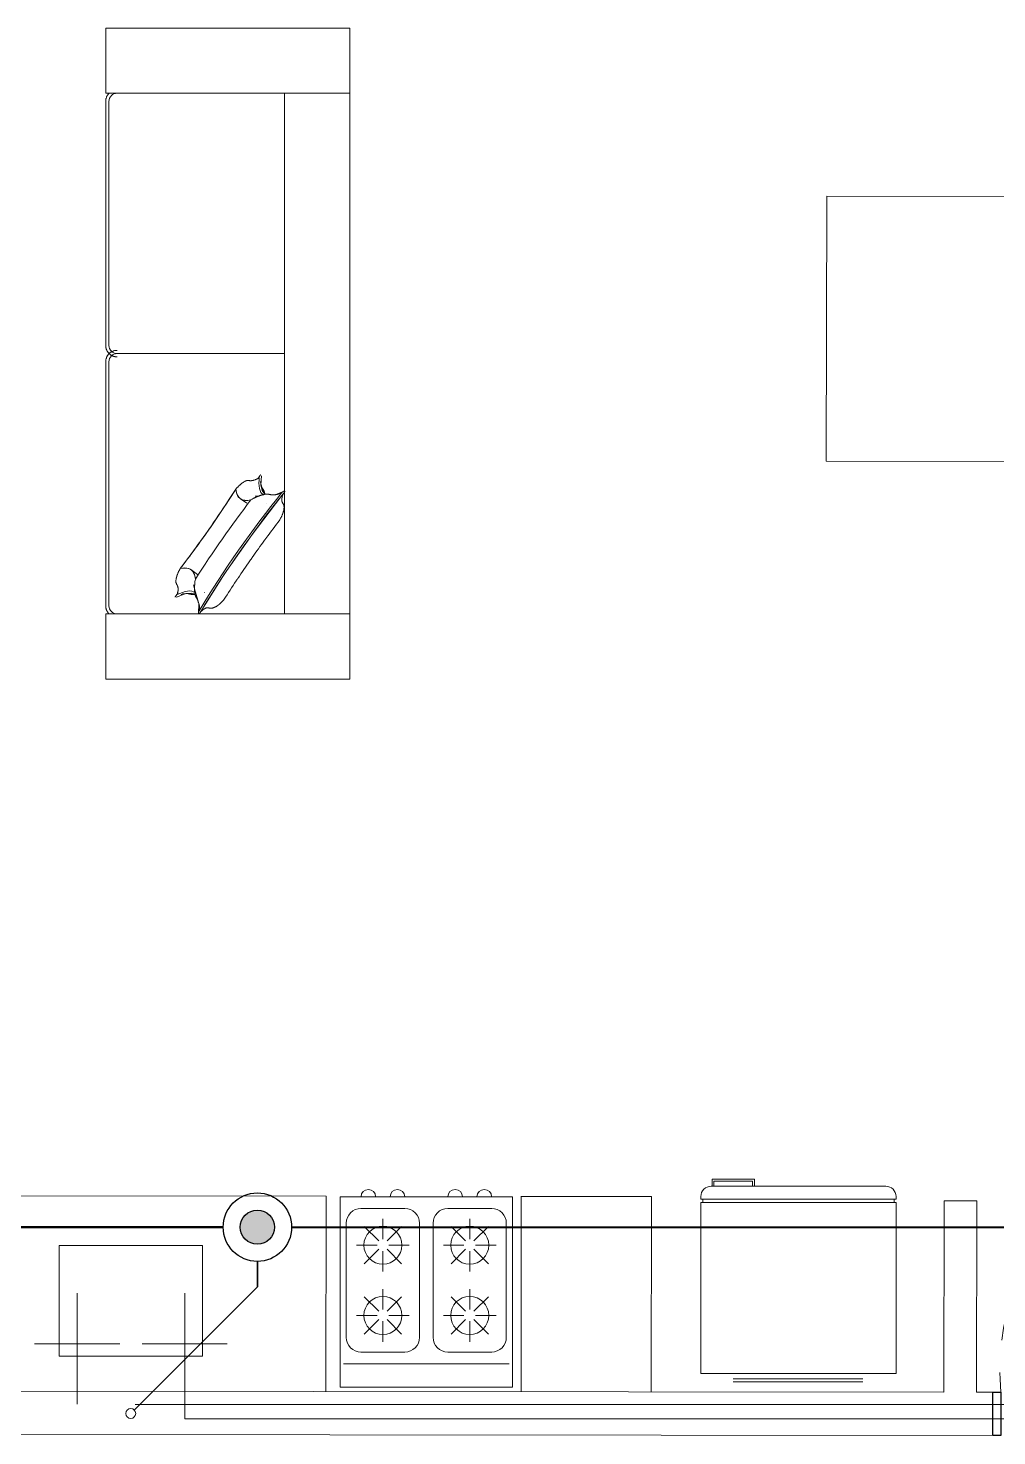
# Model space of a CAD drawing. Header units: millimetres. Extents: x 539 to 842, y -453 to -96.
# Drawn here: x 813.414 to 816.393, y -290.144 to -285.819 of the extents above; entities that cross this region are included whole.
import ezdxf

# ---------------------------------------------------------------- set-up
doc = ezdxf.new("R2010")
doc.units = ezdxf.units.MM
doc.header["$LTSCALE"] = 0.1
for name, pattern in [('ACAD_ISO02W100', [15, 12, -3]), ('CONTINUA', [0]), ('Trazo', [0.00635, 0.003175, -0.003175])]:
    doc.linetypes.add(name, pattern=pattern)
doc.layers.get('0').update_dxf_attribs({"lineweight": 5})
for name, color, linetype, lineweight in [('00-Agua Caliente', 1, 'Continuous', 20), ('00-Agua Fria', 5, 'ACAD_ISO02W100', 20), ('A-DOOR', 7, 'Continuous', 5), ('MUEBLES', 250, 'Continuous', 5)]:
    doc.layers.add(name, color=color, linetype=linetype, lineweight=lineweight)
doc.layers.add('00-Primario', color=7, linetype='Continuous', true_color=0xff2400)
doc.layers.add('A-DOOR-HDLN', color=5, linetype='Trazo', lineweight=5, true_color=0x0000ff)

# ---------------------------------------------------------------- blocks, each defined once
blk = doc.blocks.new('Family7 - Puerta OBLAK - Acceso-2885777-1-TORRE-ARQ-PB')
at = {"layer": 'A-DOOR', "color": 8, "lineweight": 25}
for p, q in [((-0.425, -0.0668), (-0.425, 0.0668)), ((-0.425, 0.0668), (-0.4, 0.0668)), ((-0.4, 0.0668), (-0.4, -0.0668)), ((0.4, -0.0668), (0.4, 0.0668)), ((0.4, 0.0668), (0.425, 0.0668)), ((0.425, 0.0668), (0.425, -0.0668)), ((-0.4, -0.0668), (-0.425, -0.0668)), ((-0.4, -0.0667), (-0.3693, -0.0667)), ((-0.4, -0.8667), (-0.4, -0.0667)), ((-0.3693, -0.0667), (-0.3693, -0.8667)), ((0.425, -0.0668), (0.4, -0.0668)), ((-0.3693, -0.8667), (-0.4, -0.8667))]:
    blk.add_line(p, q, dxfattribs=at)
at = {"layer": 'A-DOOR-HDLN', "color": 8}
blk.add_arc((-0.3269, -0.1376), 0.7303, 266.6701, 5.5698, dxfattribs=at)
blk = doc.blocks.new('Cocina 51cm')
at = {"layer": 'MUEBLES', "color": 8}
for p, q in [((-0.255, -0.036), (0, -0.036)), ((0, -0.036), (0.255, -0.036)), ((-0.1908, -0.1273), (-0.1462, -0.1718)), ((-0.1335, -0.1035), (-0.1335, -0.1666)), ((-0.0762, -0.1273), (-0.1207, -0.1718)), ((0.0762, -0.1273), (0.1207, -0.1718)), ((0.1335, -0.1035), (0.1335, -0.1666)), ((0.1908, -0.1273), (0.1462, -0.1718)), ((-0.2145, -0.1846), (-0.1515, -0.1846)), ((-0.1462, -0.1973), (-0.1908, -0.2419)), ((-0.1335, -0.2026), (-0.1335, -0.2656)), ((-0.1207, -0.1973), (-0.0762, -0.2419)), ((-0.1154, -0.1846), (-0.0524, -0.1846)), ((0.0524, -0.1846), (0.1154, -0.1846)), ((0.1207, -0.1973), (0.0762, -0.2419)), ((0.1335, -0.2026), (0.1335, -0.2656)), ((0.1462, -0.1973), (0.1908, -0.2419)), ((0.1515, -0.1846), (0.2145, -0.1846)), ((-0.1908, -0.3433), (-0.1462, -0.3879)), ((-0.1335, -0.3196), (-0.1335, -0.3826)), ((-0.0762, -0.3433), (-0.1207, -0.3879)), ((0.0762, -0.3433), (0.1207, -0.3879)), ((0.1335, -0.3196), (0.1335, -0.3826)), ((0.1908, -0.3433), (0.1462, -0.3879)), ((-0.2145, -0.4006), (-0.1515, -0.4006)), ((-0.1462, -0.4134), (-0.1908, -0.4579)), ((-0.1335, -0.4187), (-0.1335, -0.4817)), ((-0.1207, -0.4134), (-0.0762, -0.4579)), ((-0.1154, -0.4006), (-0.0524, -0.4006)), ((0.0524, -0.4006), (0.1154, -0.4006)), ((0.1207, -0.4134), (0.0762, -0.4579)), ((0.1335, -0.4187), (0.1335, -0.4817)), ((0.1462, -0.4134), (0.1908, -0.4579)), ((0.1515, -0.4006), (0.2145, -0.4006))]:
    blk.add_line(p, q, dxfattribs=at)
blk.add_lwpolyline([(-0.265, 0.036), (0.265, 0.036), (0.265, -0.5492), (-0.265, -0.5492)], close=True, dxfattribs=at)
for points in [[(-0.201, -0.5132), (-0.0659, -0.5132, 0.414214), (-0.0209, -0.4682), (-0.0209, -0.117, 0.414214), (-0.0659, -0.072), (-0.201, -0.072, 0.414214), (-0.246, -0.117), (-0.246, -0.4682, 0.414214)], [(0.0659, -0.5132), (0.201, -0.5132, 0.414214), (0.246, -0.4682), (0.246, -0.117, 0.414214), (0.201, -0.072), (0.0659, -0.072, 0.414214), (0.0209, -0.117), (0.0209, -0.4682, 0.414214)]]:
    blk.add_lwpolyline(points, format="xyb", close=True, dxfattribs=at)
for centre in [(-0.1335, -0.1846), (0.1335, -0.1846), (-0.1335, -0.4006), (0.1335, -0.4006)]:
    blk.add_circle(centre, 0.0585, dxfattribs=at)
for centre in [(-0.1782, -0.5492), (-0.0887, -0.5492), (0.0887, -0.5492), (0.1782, -0.5492)]:
    blk.add_arc(centre, 0.0225, 180, 0, dxfattribs=at)
blk = doc.blocks.new('A$C2F886EFE')
at = {"layer": 'MUEBLES', "color": 8}
for p, q in [((0.0997, 0.6227), (0.4982, 0.6227)), ((0.0997, 0.6134), (0.4982, 0.6134)), ((0, 0.0718), (0, 0.5968)), ((0, 0.5968), (0.6, 0.5968)), ((0.6, 0.0718), (0.6, 0.5968)), ((0, 0.0718), (0.6, 0.0718)), ((0, 0.0618), (0.6, 0.0618)), ((0, 0.0533), (0, 0.0618)), ((0.0059, 0.0618), (0.0059, 0.0718)), ((0.5941, 0.0618), (0.5941, 0.0718)), ((0.6, 0.0533), (0.6, 0.0618)), ((0.0315, 0.0218), (0.5685, 0.0218)), ((0.0343, 0.0218), (0.0343, 0)), ((0.0401, 0.0218), (0.0401, 0.0059)), ((0.0401, 0.0059), (0.1586, 0.0059)), ((0.1586, 0.0218), (0.1586, 0.0059)), ((0.1645, 0.0218), (0.1645, 0)), ((0.1645, 0), (0.0343, 0))]:
    blk.add_line(p, q, dxfattribs=at)
for centre, start, end in [((0.0315, 0.0533), 180, 270), ((0.5685, 0.0533), 270, 0)]:
    blk.add_arc(centre, 0.0315, start, end, dxfattribs=at)
blk = doc.blocks.new('Vibro_Leather_Designer_Sofa_16294 - Vibro_Leather_Designer_Sofa_16294-2750828-2-TORRE-ARQ- PB _-2_14_')
at = {"layer": 'MUEBLES'}
for p, q in [((-1, -0.725), (-1, 0)), ((-1, 0), (1, 0)), ((-0.8, 0), (-0.8, -0.725)), ((-0.8, 0), (-0.8, -0.2)), ((0.8, -0.2), (0.8, 0)), ((0.8, -0.725), (0.8, 0)), ((1, 0), (1, -0.725)), ((-0.775, -0.2), (-0.8, -0.2)), ((0.4234, -0.2), (-0.775, -0.2)), ((0, -0.2), (0, -0.715)), ((0, -0.715), (0, -0.2)), ((0.4233, -0.2036), (0.4328, -0.2272)), ((0.775, -0.2), (0.4247, -0.2)), ((0.8, -0.2), (0.775, -0.2)), ((0.4609, -0.2556), (0.461, -0.2555)), ((0.376, -0.2764), (0.3843, -0.2817)), ((0.4282, -0.2651), (0.3966, -0.2744)), ((0.4376, -0.2889), (0.4375, -0.2891)), ((0.446, -0.3359), (0.46, -0.3159)), ((0.6785, -0.4675), (0.6638, -0.4884)), ((0.7342, -0.447), (0.7342, -0.4468)), ((0.7716, -0.4633), (0.7959, -0.4645)), ((0.7108, -0.4803), (0.7107, -0.4804)), ((0.7364, -0.4807), (0.7385, -0.5138)), ((0.735, -0.5269), (0.7436, -0.5339)), ((-1, -0.75), (-1, -0.725)), ((-0.8, -0.725), (-0.8, -0.75)), ((0.8, -0.75), (0.8, -0.725)), ((1, -0.725), (1, -0.75)), ((-1, -0.75), (-0.8, -0.75)), ((-0.775, -0.74), (-0.025, -0.74)), ((-0.775, -0.74), (-0.025, -0.74)), ((-0.775, -0.75), (-0.025, -0.75)), ((0.025, -0.74), (0.775, -0.74)), ((0.025, -0.74), (0.775, -0.74)), ((0.025, -0.75), (0.775, -0.75)), ((0.8, -0.75), (1, -0.75))]:
    blk.add_line(p, q, dxfattribs=at)
at = {"layer": 'MUEBLES', "flags": 128}
for points in [[(0.7958, -0.4595), (0.6772, -0.3844), (0.5556, -0.2998), (0.4401, -0.2117), (0.4281, -0.202)], [(0.432, -0.2587), (0.4307, -0.2618), (0.4202, -0.2691), (0.403, -0.2727), (0.3758, -0.2714)], [(0.4376, -0.2889), (0.4367, -0.2769), (0.4364, -0.2761)], [(0.7108, -0.4803), (0.7225, -0.477), (0.7751, -0.4615)], [(0.7484, -0.5323), (0.737, -0.504), (0.7359, -0.4857), (0.7405, -0.4754)], [(-0.025, -0.75), (-0.0236, -0.75), (-0.0222, -0.7499), (-0.0208, -0.7497), (-0.0194, -0.7496), (-0.018, -0.7493), (-0.0167, -0.749), (-0.0153, -0.7486), (-0.014, -0.7482), (-0.0127, -0.7478), (-0.0114, -0.7472), (-0.0101, -0.7467), (-0.0088, -0.746), (-0.0076, -0.7454), (-0.0064, -0.7447), (-0.0052, -0.7439), (-0.0041, -0.7431), (-0.003, -0.7422), (-0.0019, -0.7413), (-0.0009, -0.7404), (0.0001, -0.7394), (0.0011, -0.7384), (0.002, -0.7373), (0.0028, -0.7362), (0.0037, -0.7351), (0.0045, -0.7339), (0.0052, -0.7327), (0.0059, -0.7315), (0.0065, -0.7302), (0.0071, -0.729), (0.0076, -0.7277), (0.0081, -0.7264), (0.0085, -0.725), (0.0089, -0.7237), (0.0092, -0.7223), (0.0095, -0.7209), (0.0097, -0.7196), (0.0099, -0.7182), (0.01, -0.7168), (0.01, -0.7154), (0.01, -0.715)], [(-0.01, -0.715), (-0.01, -0.7164), (-0.0099, -0.7178), (-0.0097, -0.7192), (-0.0096, -0.7206), (-0.0093, -0.722), (-0.009, -0.7233), (-0.0086, -0.7247), (-0.0082, -0.726), (-0.0078, -0.7273), (-0.0072, -0.7286), (-0.0067, -0.7299), (-0.006, -0.7312), (-0.0054, -0.7324), (-0.0047, -0.7336), (-0.0039, -0.7348), (-0.0031, -0.7359), (-0.0022, -0.737), (-0.0013, -0.7381), (-0.0004, -0.7391), (0.0006, -0.7401), (0.0016, -0.7411), (0.0027, -0.742), (0.0038, -0.7428), (0.0049, -0.7437), (0.0061, -0.7445), (0.0073, -0.7452), (0.0085, -0.7459), (0.0098, -0.7465), (0.011, -0.7471), (0.0123, -0.7476), (0.0136, -0.7481), (0.015, -0.7485), (0.0163, -0.7489), (0.0177, -0.7492), (0.0191, -0.7495), (0.0204, -0.7497), (0.0218, -0.7499), (0.0232, -0.75), (0.0246, -0.75), (0.025, -0.75)], [(-0.7994, -0.7401), (-0.7984, -0.7411), (-0.7973, -0.742), (-0.7962, -0.7428), (-0.7951, -0.7437), (-0.7939, -0.7445), (-0.7927, -0.7452), (-0.7915, -0.7459), (-0.7902, -0.7465), (-0.789, -0.7471), (-0.7877, -0.7476), (-0.7864, -0.7481), (-0.785, -0.7485), (-0.7837, -0.7489), (-0.7823, -0.7492), (-0.7809, -0.7495), (-0.7796, -0.7497), (-0.7782, -0.7499), (-0.7768, -0.75), (-0.7754, -0.75), (-0.775, -0.75)], [(0.775, -0.75), (0.7764, -0.75), (0.7778, -0.7499), (0.7792, -0.7497), (0.7806, -0.7496), (0.782, -0.7493), (0.7833, -0.749), (0.7847, -0.7486), (0.786, -0.7482), (0.7873, -0.7478), (0.7886, -0.7472), (0.7899, -0.7467), (0.7912, -0.746), (0.7924, -0.7454), (0.7936, -0.7447), (0.7948, -0.7439), (0.7959, -0.7431), (0.797, -0.7422), (0.7981, -0.7413), (0.7991, -0.7404)]]:
    blk.add_lwpolyline(points, dxfattribs=at)
at = {"layer": 'MUEBLES'}
for centre, start, end in [((-0.775, -0.715), 180, 270), ((-0.775, -0.715), 180, 270), ((-0.025, -0.715), 270, 360), ((-0.025, -0.715), 270, 360), ((0.025, -0.715), 180, 270), ((0.025, -0.715), 180, 270), ((0.775, -0.715), 270, 0), ((0.775, -0.715), 270, 0)]:
    blk.add_arc(centre, 0.025, start, end, dxfattribs=at)
for centre, major_axis, start_param, end_param in [((0.676, -0.2393), (-0.5365, 0.3757), 1.225735, 1.915857), ((0.7085, -0.1928), (-0.5775, 0.4044), 1.358079, 1.455316), ((0.6792, -0.2347), (-0.5365, 0.3757), 1.258755, 1.881351), ((0.7085, -0.1928), (-0.5775, 0.4044), 1.45533, 1.469499), ((-0.1021, 0.1104), (-0.5365, 0.3757), 2.796532, 3.143157), ((0.7085, -0.1928), (-0.5775, 0.4044), 1.469507, 1.562106), ((0.7085, -0.1928), (-0.5775, 0.4044), 1.562123, 1.579473), ((-0.1315, 0.0685), (-0.5775, 0.4044), 2.928875, 3.35431), ((-0.1315, 0.0685), (-0.5775, 0.4044), 2.928875, 3.24288), ((0.6466, -0.2812), (-0.5775, 0.4044), 1.358079, 1.783514), ((-0.1315, 0.0685), (-0.5775, 0.4044), 3.247951, 3.35431), ((0.6466, -0.2812), (-0.5775, 0.4044), 1.358079, 1.783514), ((0.7085, -0.1928), (-0.5775, 0.4044), 1.579486, 1.672084), ((0.7085, -0.1928), (-0.5775, 0.4044), 1.672097, 1.686267), ((0.4632, -0.5431), (-0.5775, 0.4044), 4.6111, 4.925107), ((0.4632, -0.5431), (-0.5775, 0.4044), 4.499671, 4.925107), ((0.7085, -0.1928), (-0.5775, 0.4044), 1.686278, 1.783514), ((0.4632, -0.5431), (-0.5775, 0.4044), 4.499671, 4.61075), ((1.2413, -0.8928), (-0.5775, 0.4044), 6.070468, 6.495903), ((1.2413, -0.8928), (-0.5775, 0.4044), 6.070468, 6.176827), ((1.2707, -0.8509), (-0.5365, 0.3757), 6.281621, 6.628246), ((1.2413, -0.8928), (-0.5775, 0.4044), 6.181896, 6.495903)]:
    blk.add_ellipse(centre, major_axis=major_axis, ratio=0.190809, start_param=start_param, end_param=end_param, dxfattribs=at)
for points, knots in [([(0.427, -0.2085), (0.4268, -0.2083), (0.4263, -0.2078), (0.4258, -0.2071), (0.4253, -0.2066), (0.425, -0.2062), (0.4248, -0.2058), (0.4245, -0.2055), (0.4244, -0.2053), (0.4242, -0.2051), (0.424, -0.2048), (0.4239, -0.2045), (0.4237, -0.2042), (0.4235, -0.204), (0.4234, -0.2038), (0.4233, -0.2036), (0.4233, -0.2035), (0.4232, -0.2034), (0.4231, -0.2032), (0.423, -0.203), (0.4229, -0.2027), (0.4228, -0.2024), (0.4226, -0.202), (0.4225, -0.2016), (0.4225, -0.2014), (0.4225, -0.2011), (0.4225, -0.2008), (0.4226, -0.2005), (0.4227, -0.2002), (0.4229, -0.2), (0.4232, -0.1998), (0.4234, -0.1997), (0.4237, -0.1997), (0.4239, -0.1997), (0.4242, -0.1997), (0.4245, -0.1998), (0.4249, -0.1999), (0.4251, -0.2001), (0.4253, -0.2002), (0.4254, -0.2002), (0.4255, -0.2003), (0.4256, -0.2003), (0.4258, -0.2004), (0.426, -0.2005), (0.4262, -0.2006), (0.4265, -0.2008), (0.4267, -0.201), (0.427, -0.2012), (0.4271, -0.2013), (0.4272, -0.2013)], [0, 0, 0, 0, 0.0555556, 0.1111111, 0.1388889, 0.1666667, 0.1944444, 0.2083333, 0.2222222, 0.2361111, 0.25, 0.2777778, 0.2916667, 0.3055556, 0.3194444, 0.3263889, 0.3333333, 0.3402778, 0.3472222, 0.3611111, 0.375, 0.3888889, 0.4166667, 0.4305556, 0.4444444, 0.4583333, 0.4722222, 0.4861111, 0.5, 0.5138889, 0.5277778, 0.5416667, 0.5555556, 0.5694444, 0.5833333, 0.6111111, 0.625, 0.6388889, 0.6527778, 0.6597222, 0.6666667, 0.6736111, 0.6805556, 0.6944444, 0.7083333, 0.7222222, 0.75, 0.7638889, 0.7777778, 0.7777778, 0.7777778, 0.7777778]), ([(0.4493, -0.3035), (0.4481, -0.3014), (0.4462, -0.2981), (0.4441, -0.294), (0.4429, -0.2916), (0.4421, -0.2898), (0.4412, -0.288), (0.4402, -0.2857), (0.4392, -0.2834), (0.4383, -0.281), (0.4376, -0.2792), (0.437, -0.2776), (0.4366, -0.2764), (0.4363, -0.2758), (0.4361, -0.2753), (0.436, -0.2748), (0.4358, -0.2741), (0.4354, -0.2729), (0.4349, -0.2713), (0.4343, -0.2694), (0.4336, -0.2668), (0.433, -0.2642), (0.4324, -0.2618), (0.4322, -0.2606), (0.4321, -0.2599), (0.4319, -0.2592), (0.4318, -0.2584), (0.4316, -0.2569), (0.4315, -0.2551), (0.4316, -0.253), (0.4318, -0.2507), (0.4323, -0.2485), (0.4328, -0.2461), (0.4333, -0.2441), (0.4335, -0.2428), (0.4337, -0.242), (0.4337, -0.2414), (0.4338, -0.2409), (0.4339, -0.2401), (0.4341, -0.2388), (0.4342, -0.237), (0.4343, -0.2348), (0.4342, -0.2318), (0.4338, -0.2288), (0.4332, -0.2258), (0.4326, -0.2234), (0.4319, -0.2211), (0.431, -0.2181), (0.4292, -0.2133), (0.4278, -0.21), (0.427, -0.2085)], [0, 0, 0, 0, 0.083333, 0.125, 0.145833, 0.166667, 0.1875, 0.208333, 0.25, 0.270833, 0.291667, 0.3125, 0.322917, 0.328125, 0.333333, 0.338542, 0.34375, 0.354167, 0.375, 0.395833, 0.416667, 0.458333, 0.479167, 0.489583, 0.494792, 0.5, 0.510417, 0.520833, 0.541667, 0.5625, 0.583333, 0.604167, 0.625, 0.645833, 0.65625, 0.661458, 0.666667, 0.671875, 0.677083, 0.6875, 0.708333, 0.729167, 0.75, 0.791667, 0.8125, 0.833333, 0.854167, 0.875, 0.916667, 1, 1, 1, 1]), ([(0.4281, -0.202), (0.4282, -0.2021), (0.4284, -0.2023), (0.4289, -0.2027), (0.4295, -0.2032), (0.43, -0.2037), (0.4302, -0.204)], [0.8406351, 0.8406351, 0.8406351, 0.8406351, 0.8611111, 0.8888889, 0.9444444, 1, 1, 1, 1]), ([(0.4306, -0.2042), (0.4312, -0.2045), (0.4327, -0.2052), (0.4349, -0.206), (0.4369, -0.2067), (0.4384, -0.2071), (0.4397, -0.2074), (0.4406, -0.2076), (0.4412, -0.2077), (0.4416, -0.2078), (0.442, -0.2079), (0.4425, -0.208), (0.4434, -0.2081), (0.4445, -0.2084), (0.4459, -0.2086), (0.4477, -0.2089), (0.4497, -0.209), (0.4516, -0.2088), (0.4527, -0.2086), (0.4536, -0.2084), (0.4545, -0.2081), (0.4556, -0.2077), (0.4571, -0.207), (0.4589, -0.206), (0.4605, -0.205), (0.462, -0.2041), (0.4635, -0.2033), (0.4646, -0.2028), (0.4654, -0.2025), (0.4658, -0.2024), (0.4661, -0.2023), (0.4664, -0.2022), (0.4668, -0.2022), (0.4676, -0.202), (0.4687, -0.2019), (0.4701, -0.2018), (0.4721, -0.2018), (0.4743, -0.2019), (0.4766, -0.2021), (0.4784, -0.2023), (0.48, -0.2025), (0.482, -0.2029), (0.4839, -0.2033), (0.4857, -0.2039), (0.4871, -0.2043), (0.4882, -0.2046), (0.4891, -0.2049), (0.4898, -0.2052), (0.4906, -0.2054), (0.4915, -0.2057), (0.4932, -0.2063), (0.4955, -0.2072), (0.4981, -0.2084), (0.5008, -0.2096), (0.5035, -0.2109), (0.507, -0.2127), (0.5096, -0.2141), (0.5112, -0.2151)], [0.0060984, 0.0060984, 0.0060984, 0.0060984, 0.0357143, 0.0714286, 0.0892857, 0.1071429, 0.125, 0.1339286, 0.1383929, 0.1428571, 0.1473214, 0.1517857, 0.1607143, 0.1785714, 0.1964286, 0.2142857, 0.25, 0.2678571, 0.2767857, 0.2857143, 0.2946429, 0.3035714, 0.3214286, 0.3392857, 0.3571429, 0.375, 0.3928571, 0.4107143, 0.4196429, 0.4241071, 0.4285714, 0.4330357, 0.4375, 0.4464286, 0.4642857, 0.4821429, 0.5, 0.5357143, 0.5535714, 0.5714286, 0.5892857, 0.6071429, 0.6428571, 0.6607143, 0.6785714, 0.6964286, 0.7053571, 0.7142857, 0.7232143, 0.7321429, 0.75, 0.7857143, 0.8214286, 0.8571429, 0.8928571, 0.9285714, 1, 1, 1, 1]), ([(0.3723, -0.2731), (0.3723, -0.2731), (0.3723, -0.2733), (0.3724, -0.2735), (0.3726, -0.2738), (0.3729, -0.2741), (0.3731, -0.2743), (0.3733, -0.2744), (0.3734, -0.2745), (0.3735, -0.2746), (0.3736, -0.2747), (0.3737, -0.2748), (0.3738, -0.2749), (0.374, -0.2751), (0.3743, -0.2753), (0.3746, -0.2755), (0.3748, -0.2757), (0.375, -0.2758), (0.3752, -0.276), (0.3755, -0.2762), (0.3759, -0.2764), (0.3763, -0.2766), (0.3769, -0.277), (0.3776, -0.2773), (0.3782, -0.2776), (0.3785, -0.2778)], [-0.4444444, -0.4444444, -0.4444444, -0.4444444, -0.4305556, -0.4166667, -0.3888889, -0.375, -0.3611111, -0.3472222, -0.3402778, -0.3333333, -0.3263889, -0.3194444, -0.3055556, -0.2916667, -0.2777778, -0.25, -0.2361111, -0.2222222, -0.2083333, -0.1944444, -0.1666667, -0.1388889, -0.1111111, -0.0555556, 0, 0, 0, 0]), ([(0.3785, -0.2778), (0.3807, -0.2793), (0.3832, -0.2818), (0.3853, -0.2851), (0.3863, -0.287), (0.3869, -0.2886), (0.3876, -0.2902), (0.3884, -0.2924), (0.3891, -0.2947), (0.3897, -0.2971), (0.3901, -0.299), (0.3903, -0.3007), (0.3905, -0.3019), (0.3905, -0.3026), (0.3906, -0.3031), (0.3906, -0.3036), (0.3907, -0.3043), (0.3907, -0.3055), (0.3905, -0.3074), (0.3904, -0.3095), (0.3902, -0.3115), (0.3901, -0.3134), (0.3902, -0.3151), (0.3903, -0.3165), (0.3905, -0.3175), (0.3907, -0.3182), (0.3909, -0.3187), (0.3911, -0.3192), (0.3914, -0.3201), (0.3923, -0.3218), (0.3934, -0.3238), (0.3947, -0.3258), (0.3957, -0.3273), (0.3966, -0.3285), (0.3971, -0.3294), (0.3974, -0.3299), (0.3977, -0.3302), (0.3979, -0.3306), (0.3982, -0.331), (0.3988, -0.3319), (0.3996, -0.333), (0.4007, -0.3343), (0.4022, -0.336), (0.4037, -0.3377), (0.4053, -0.3394), (0.4065, -0.3406), (0.4077, -0.3419), (0.4093, -0.3435), (0.4122, -0.3462), (0.4149, -0.3486), (0.4167, -0.3501)], [-1, -1, -1, -1, -0.916667, -0.875, -0.854167, -0.833333, -0.8125, -0.791667, -0.75, -0.729167, -0.708333, -0.6875, -0.677083, -0.671875, -0.666667, -0.661458, -0.65625, -0.645833, -0.625, -0.604167, -0.583333, -0.5625, -0.541667, -0.520833, -0.510417, -0.5, -0.494792, -0.489583, -0.479167, -0.458333, -0.416667, -0.395833, -0.375, -0.354167, -0.34375, -0.338542, -0.333333, -0.328125, -0.322917, -0.3125, -0.291667, -0.270833, -0.25, -0.208333, -0.1875, -0.166667, -0.145833, -0.125, -0.083333, 0, 0, 0, 0]), ([(0.3956, -0.2734), (0.3955, -0.2735), (0.3952, -0.2735), (0.3946, -0.2736), (0.3937, -0.2737), (0.393, -0.2737), (0.3926, -0.2738)], [-0.14285714, -0.14285714, -0.14285714, -0.14285714, -0.13839286, -0.13392857, -0.125, -0.11269248, -0.11269248, -0.11269248, -0.11269248]), ([(0.4322, -0.2608), (0.4318, -0.2609), (0.4307, -0.2612), (0.429, -0.2615), (0.4273, -0.2619), (0.4258, -0.2622), (0.4248, -0.2624), (0.4242, -0.2626), (0.4238, -0.2627), (0.4234, -0.2628), (0.4229, -0.263), (0.4219, -0.2634), (0.4205, -0.264), (0.4188, -0.265), (0.4171, -0.2662), (0.4154, -0.2674), (0.4136, -0.2687), (0.412, -0.2697), (0.4108, -0.2704), (0.4098, -0.2709), (0.4089, -0.2713), (0.4077, -0.2717), (0.4055, -0.2724), (0.4032, -0.2729), (0.4008, -0.2731), (0.3996, -0.2731), (0.3989, -0.2732), (0.3988, -0.2732)], [-0.5129294, -0.5129294, -0.5129294, -0.5129294, -0.5, -0.4821429, -0.4642857, -0.4464286, -0.4375, -0.4330357, -0.4285714, -0.4241071, -0.4196429, -0.4107143, -0.3928571, -0.375, -0.3571429, -0.3392857, -0.3214286, -0.3035714, -0.2946429, -0.2857143, -0.2767857, -0.2678571, -0.25, -0.2142857, -0.1964286, -0.1785714, -0.1756867, -0.1756867, -0.1756867, -0.1756867]), ([(0.755, -0.3858), (0.7566, -0.3871), (0.7588, -0.389), (0.7617, -0.3917), (0.7637, -0.3937), (0.7658, -0.3958), (0.7679, -0.398), (0.7695, -0.3998), (0.7706, -0.4012), (0.7712, -0.4019), (0.7717, -0.4025), (0.7721, -0.4031), (0.7727, -0.4039), (0.7735, -0.4049), (0.7744, -0.406), (0.7756, -0.4076), (0.7767, -0.4093), (0.7777, -0.411), (0.7783, -0.4123), (0.7789, -0.4137), (0.7797, -0.4156), (0.7804, -0.4175), (0.7812, -0.4195), (0.7817, -0.4209), (0.782, -0.4221), (0.7823, -0.423), (0.7824, -0.4235), (0.7825, -0.4239), (0.7826, -0.4242), (0.7826, -0.4247), (0.7827, -0.4256), (0.7827, -0.4269), (0.7825, -0.4286), (0.7822, -0.4304), (0.7818, -0.4322), (0.7814, -0.4341), (0.7812, -0.4356), (0.7811, -0.4368), (0.7811, -0.4377), (0.7811, -0.4385), (0.7813, -0.4396), (0.7817, -0.4414), (0.7824, -0.4432), (0.7834, -0.445), (0.7842, -0.4462), (0.7849, -0.4473), (0.7853, -0.448), (0.7856, -0.4484), (0.7857, -0.4488), (0.7859, -0.4491), (0.7862, -0.4495), (0.7866, -0.4502), (0.7872, -0.4513), (0.7881, -0.4525), (0.7893, -0.454), (0.7908, -0.4558), (0.7921, -0.4571), (0.7928, -0.4577)], [-1, -1, -1, -1, -0.9285714, -0.8928571, -0.8571429, -0.8214286, -0.7857143, -0.75, -0.7321429, -0.7232143, -0.7142857, -0.7053571, -0.6964286, -0.6785714, -0.6607143, -0.6428571, -0.6071429, -0.5892857, -0.5714286, -0.5535714, -0.5357143, -0.5, -0.4821429, -0.4642857, -0.4464286, -0.4375, -0.4330357, -0.4285714, -0.4241071, -0.4196429, -0.4107143, -0.3928571, -0.375, -0.3571429, -0.3392857, -0.3214286, -0.3035714, -0.2946429, -0.2857143, -0.2767857, -0.2678571, -0.25, -0.2142857, -0.1964286, -0.1785714, -0.1607143, -0.1517857, -0.1473214, -0.1428571, -0.1383929, -0.1339286, -0.125, -0.1071429, -0.0892857, -0.0714286, -0.0357143, -0.0061272, -0.0061272, -0.0061272, -0.0061272]), ([(0.79, -0.4627), (0.7875, -0.4617), (0.7836, -0.4611), (0.7789, -0.4616), (0.7762, -0.4621), (0.7741, -0.4626), (0.772, -0.4631), (0.7692, -0.4638), (0.7663, -0.4646), (0.7634, -0.4654), (0.7612, -0.4661), (0.7594, -0.4667), (0.7581, -0.4671), (0.7573, -0.4674), (0.7568, -0.4676), (0.7562, -0.4678), (0.7555, -0.4682), (0.7542, -0.4688), (0.7523, -0.4697), (0.7502, -0.4709), (0.7481, -0.4721), (0.7462, -0.4731), (0.7443, -0.474), (0.7427, -0.4747), (0.7415, -0.4752), (0.7407, -0.4754), (0.74, -0.4756), (0.7394, -0.4757), (0.7382, -0.4759), (0.7359, -0.4763), (0.7331, -0.4766), (0.7304, -0.4767), (0.7283, -0.4767), (0.7266, -0.4768), (0.7254, -0.4769), (0.7247, -0.4769), (0.7242, -0.4769), (0.7237, -0.477), (0.723, -0.477), (0.7218, -0.4771), (0.7202, -0.4771), (0.7182, -0.4771), (0.7156, -0.4769), (0.713, -0.4767), (0.7104, -0.4765), (0.7085, -0.4763), (0.7065, -0.4762), (0.704, -0.4759), (0.6995, -0.4754), (0.6957, -0.4748), (0.6931, -0.4743)], [-1, -1, -1, -1, -0.916667, -0.875, -0.854167, -0.833333, -0.8125, -0.791667, -0.75, -0.729167, -0.708333, -0.6875, -0.677083, -0.671875, -0.666667, -0.661458, -0.65625, -0.645833, -0.625, -0.604167, -0.583333, -0.5625, -0.541667, -0.520833, -0.510417, -0.5, -0.494792, -0.489583, -0.479167, -0.458333, -0.416667, -0.395833, -0.375, -0.354167, -0.34375, -0.338542, -0.333333, -0.328125, -0.322917, -0.3125, -0.291667, -0.270833, -0.25, -0.208333, -0.1875, -0.166667, -0.145833, -0.125, -0.083333, 0, 0, 0, 0]), ([(0.7967, -0.4601), (0.7968, -0.4601), (0.7969, -0.4602), (0.7972, -0.4604), (0.7975, -0.4606), (0.7977, -0.4608), (0.7979, -0.461), (0.7981, -0.4611), (0.7982, -0.4612), (0.7983, -0.4613), (0.7983, -0.4614), (0.7985, -0.4615), (0.7986, -0.4616), (0.7989, -0.4618), (0.7991, -0.4621), (0.7993, -0.4624), (0.7995, -0.4626), (0.7995, -0.4628), (0.7994, -0.463), (0.7993, -0.4632), (0.7992, -0.4634), (0.7991, -0.4637), (0.7989, -0.4639), (0.7987, -0.4642), (0.7985, -0.4644), (0.7983, -0.4645), (0.7981, -0.4646), (0.7977, -0.4647), (0.7973, -0.4647), (0.7969, -0.4646), (0.7966, -0.4646), (0.7963, -0.4645), (0.7962, -0.4645), (0.796, -0.4645), (0.7959, -0.4645), (0.7957, -0.4645), (0.7955, -0.4644), (0.7952, -0.4644), (0.7949, -0.4643), (0.7945, -0.4642), (0.7942, -0.4641), (0.7939, -0.4641), (0.7937, -0.464), (0.7933, -0.4639), (0.7929, -0.4638), (0.7924, -0.4636), (0.7917, -0.4634), (0.7909, -0.4631), (0.7903, -0.4628), (0.79, -0.4627)], [-0.7777778, -0.7777778, -0.7777778, -0.7777778, -0.7638889, -0.75, -0.7222222, -0.7083333, -0.6944444, -0.6805556, -0.6736111, -0.6666667, -0.6597222, -0.6527778, -0.6388889, -0.625, -0.6111111, -0.5833333, -0.5694444, -0.5555556, -0.5416667, -0.5277778, -0.5138889, -0.5, -0.4861111, -0.4722222, -0.4583333, -0.4444444, -0.4305556, -0.4166667, -0.3888889, -0.375, -0.3611111, -0.3472222, -0.3402778, -0.3333333, -0.3263889, -0.3194444, -0.3055556, -0.2916667, -0.2777778, -0.25, -0.2361111, -0.2222222, -0.2083333, -0.1944444, -0.1666667, -0.1388889, -0.1111111, -0.0555556, 0, 0, 0, 0]), ([(0.795, -0.459), (0.7952, -0.4591), (0.7954, -0.4592), (0.7957, -0.4594), (0.7958, -0.4595)], [-0.88888889, -0.88888889, -0.88888889, -0.88888889, -0.86111111, -0.84063506, -0.84063506, -0.84063506, -0.84063506]), ([(0.7398, -0.4769), (0.7398, -0.4771), (0.7399, -0.4778), (0.7401, -0.4792), (0.7402, -0.4809), (0.7403, -0.4823), (0.7403, -0.4833), (0.7402, -0.4838), (0.7402, -0.4842), (0.7402, -0.4846), (0.7401, -0.4852), (0.74, -0.4862), (0.7397, -0.4876), (0.7393, -0.4895), (0.7388, -0.4915), (0.7383, -0.4936), (0.7378, -0.4958), (0.7375, -0.4976), (0.7374, -0.4991), (0.7373, -0.5002), (0.7373, -0.5012), (0.7373, -0.5025), (0.7375, -0.5048), (0.7379, -0.5072), (0.7384, -0.5094), (0.7387, -0.5106), (0.7388, -0.5112), (0.7389, -0.5113)], [-0.5035297, -0.5035297, -0.5035297, -0.5035297, -0.5, -0.4821429, -0.4642857, -0.4464286, -0.4375, -0.4330357, -0.4285714, -0.4241071, -0.4196429, -0.4107143, -0.3928571, -0.375, -0.3571429, -0.3392857, -0.3214286, -0.3035714, -0.2946429, -0.2857143, -0.2767857, -0.2678571, -0.25, -0.2142857, -0.1964286, -0.1785714, -0.1750443, -0.1750443, -0.1750443, -0.1750443]), ([(0.7397, -0.5144), (0.7398, -0.5146), (0.7399, -0.5149), (0.7401, -0.5155), (0.7404, -0.5164), (0.7406, -0.5172), (0.7408, -0.5176)], [-0.14285714, -0.14285714, -0.14285714, -0.14285714, -0.13839286, -0.13392857, -0.125, -0.11084487, -0.11084487, -0.11084487, -0.11084487]), ([(0.7415, -0.5319), (0.7404, -0.531), (0.7377, -0.5296), (0.7333, -0.5285), (0.7305, -0.528), (0.7285, -0.5277), (0.7264, -0.5275), (0.7238, -0.5274), (0.7212, -0.5275), (0.7188, -0.5278), (0.717, -0.5281), (0.7156, -0.5286), (0.7146, -0.5289), (0.7141, -0.5291), (0.7136, -0.5293), (0.7132, -0.5294), (0.7126, -0.5297), (0.7116, -0.5302), (0.7101, -0.531), (0.7083, -0.532), (0.7065, -0.5328), (0.7048, -0.5335), (0.703, -0.534), (0.7014, -0.5342), (0.7002, -0.5343), (0.6994, -0.5343), (0.6988, -0.5343), (0.6982, -0.5343), (0.6972, -0.5342), (0.6952, -0.534), (0.6929, -0.5336), (0.6908, -0.5331), (0.6891, -0.5328), (0.6877, -0.5324), (0.6867, -0.5322), (0.6861, -0.532), (0.6857, -0.5319), (0.6852, -0.5318), (0.6847, -0.5316), (0.6836, -0.5313), (0.6822, -0.5309), (0.6806, -0.5304), (0.6785, -0.5296), (0.6765, -0.5288), (0.6745, -0.5279), (0.6729, -0.5272), (0.6713, -0.5265), (0.6691, -0.5255), (0.6654, -0.5236), (0.6624, -0.5219), (0.6605, -0.5208)], [-1, -1, -1, -1, -0.916667, -0.875, -0.854167, -0.833333, -0.8125, -0.791667, -0.75, -0.729167, -0.708333, -0.6875, -0.677083, -0.671875, -0.666667, -0.661458, -0.65625, -0.645833, -0.625, -0.604167, -0.583333, -0.5625, -0.541667, -0.520833, -0.510417, -0.5, -0.494792, -0.489583, -0.479167, -0.458333, -0.416667, -0.395833, -0.375, -0.354167, -0.34375, -0.338542, -0.333333, -0.328125, -0.322917, -0.3125, -0.291667, -0.270833, -0.25, -0.208333, -0.1875, -0.166667, -0.145833, -0.125, -0.083333, 0, 0, 0, 0]), ([(0.7481, -0.5362), (0.748, -0.5362), (0.7478, -0.5362), (0.7475, -0.5362), (0.7472, -0.5361), (0.7469, -0.536), (0.7467, -0.5358), (0.7465, -0.5357), (0.7463, -0.5357), (0.7462, -0.5356), (0.7461, -0.5356), (0.746, -0.5355), (0.7458, -0.5354), (0.7456, -0.5353), (0.7453, -0.5351), (0.745, -0.5349), (0.7447, -0.5347), (0.7445, -0.5346), (0.7443, -0.5344), (0.7441, -0.5342), (0.7437, -0.534), (0.7434, -0.5337), (0.7429, -0.5332), (0.7422, -0.5327), (0.7417, -0.5322), (0.7415, -0.5319)], [-0.4444444, -0.4444444, -0.4444444, -0.4444444, -0.4305556, -0.4166667, -0.3888889, -0.375, -0.3611111, -0.3472222, -0.3402778, -0.3333333, -0.3263889, -0.3194444, -0.3055556, -0.2916667, -0.2777778, -0.25, -0.2361111, -0.2222222, -0.2083333, -0.1944444, -0.1666667, -0.1388889, -0.1111111, -0.0555556, 0, 0, 0, 0]), ([(0.7473, -0.5306), (0.7474, -0.5306), (0.7475, -0.5308), (0.7477, -0.5311), (0.7479, -0.5314), (0.7481, -0.5317), (0.7482, -0.5319), (0.7483, -0.5321), (0.7484, -0.5323), (0.7484, -0.5324), (0.7485, -0.5324)], [-0.7777778, -0.7777778, -0.7777778, -0.7777778, -0.7638889, -0.75, -0.7222222, -0.7083333, -0.6944444, -0.6805556, -0.6736111, -0.6666667, -0.6666667, -0.6666667, -0.6666667])]:
    blk.add_open_spline(points, degree=3, knots=knots, dxfattribs=at)
blk = doc.blocks.new('T1-2 A 4P-2020')
at = {"color": 8, "lineweight": 5}
for p, q in [((4111.3368, 1312.3432), (4111.3351, 1311.5294)), ((4111.3368, 1312.3432), (4112.7709, 1312.3404)), ((4111.3351, 1311.5294), (4112.7692, 1311.5265)), ((4109.7974, 1309.2711), (4108.6074, 1309.272)), ((4109.7968, 1308.6711), (4109.7974, 1309.2711)), ((4110.3974, 1309.2705), (4110.3968, 1308.6705)), ((4110.7979, 1309.2698), (4110.3974, 1309.2702)), ((4110.7967, 1308.6698), (4110.7979, 1309.2698)), ((4111.6979, 1309.257), (4111.6967, 1308.6689)), ((4111.7979, 1309.2568), (4111.6979, 1309.257)), ((4111.7967, 1308.6688), (4111.7979, 1309.2568)), ((4108.9774, 1308.7797), (4108.9774, 1309.1197)), ((4108.9774, 1309.1197), (4109.4174, 1309.1192)), ((4109.4174, 1309.1192), (4109.4174, 1308.7792)), ((4109.4174, 1308.7792), (4108.9774, 1308.7797)), ((4111.6967, 1308.6689), (4103.332, 1308.6773)), ((4111.8472, 1308.6688), (4111.7967, 1308.6688)), ((4103.1813, 1308.544), (4111.8471, 1308.5353))]:
    blk.add_line(p, q, dxfattribs=at)
for name, p, rotation in [('Vibro_Leather_Designer_Sofa_16294 - Vibro_Leather_Designer_Sofa_16294-2750828-2-TORRE-ARQ- PB _-2_14_', (4109.87, 1311.8598), 270), ('Family7 - Puerta OBLAK - Acceso-2885777-1-TORRE-ARQ-PB', (4112.2722, 1308.6016), 179.9427042870645), ('Cocina 51cm', (4110.1056, 1308.7197), 180.0000005719432)]:
    blk.add_blockref(name, p, dxfattribs=dict(at, rotation=rotation))
at = {"color": 8, "lineweight": 5, "xscale": -1, "rotation": 180}
blk.add_blockref('A$C2F886EFE', (4110.9496, 1309.3232), dxfattribs=at)

msp = doc.modelspace()

# ---------------------------------------------------------------- hatches: boundary and pattern name
at = {"layer": '00-Primario', "lineweight": 100}
msp.add_hatch(color=256, dxfattribs=at).paths.add_polyline_path([(814.1717, -289.5027, 1), (814.0665, -289.5027, 1)])

# ---------------------------------------------------------------- linework, layer by layer
at = {"layer": '00-Agua Caliente', "color": 1, "linetype": 'Continuous', "lineweight": 20}
for p, q in [((813.8958, -290.0917), (813.8958, -289.7058)), ((814.0267, -289.8613), (813.765, -289.8613))]:
    msp.add_line(p, q, dxfattribs=at)
at = {"layer": '00-Agua Caliente', "linetype": 'CONTINUA'}
msp.add_lwpolyline([(817.3962, -289.7818), (817.3962, -290.0917), (813.8958, -290.0917)], dxfattribs=at)
at = {"layer": '00-Agua Fria', "color": 5, "linetype": 'Continuous', "lineweight": 20}
for p, q in [((813.5652, -290.0468), (813.5652, -289.7058)), ((813.6961, -289.8613), (813.4343, -289.8613))]:
    msp.add_line(p, q, dxfattribs=at)
at = {"layer": '00-Agua Fria', "ltscale": 3}
msp.add_lwpolyline([(818.3247, -289.7583), (817.3437, -289.7583), (817.3437, -290.0475), (813.0183, -290.0475)], dxfattribs=at)
at = {"layer": '00-Primario', "lineweight": 50}
msp.add_lwpolyline([(814.014, -289.5027), (813.0531, -289.5027)], dxfattribs=at)
at = {"layer": '00-Primario', "lineweight": 40}
msp.add_lwpolyline([(814.2242, -289.5027), (817.7581, -289.5027)], dxfattribs=at)
at = {"layer": '00-Primario', "lineweight": 35}
for points in [[(814.1191, -289.6078), (814.1191, -289.6861)], [(813.7407, -290.0646), (814.1191, -289.6861)]]:
    msp.add_lwpolyline(points, dxfattribs=at)
at = {"layer": '00-Primario', "lineweight": 30}
for radius in [0.1051, 0.0526]:
    msp.add_circle((814.1191, -289.5027), radius, dxfattribs=at)
at = {"layer": '00-Primario', "linetype": 'Continuous', "lineweight": 20}
msp.add_circle((813.7299, -290.0753), 0.0151, dxfattribs=at)

# ---------------------------------------------------------------- block references
at = {"color": 2}
msp.add_blockref('T1-2 A 4P-2020', (-3295.4671, -1598.6783), dxfattribs=at)

doc.saveas('drawing.dxf')
